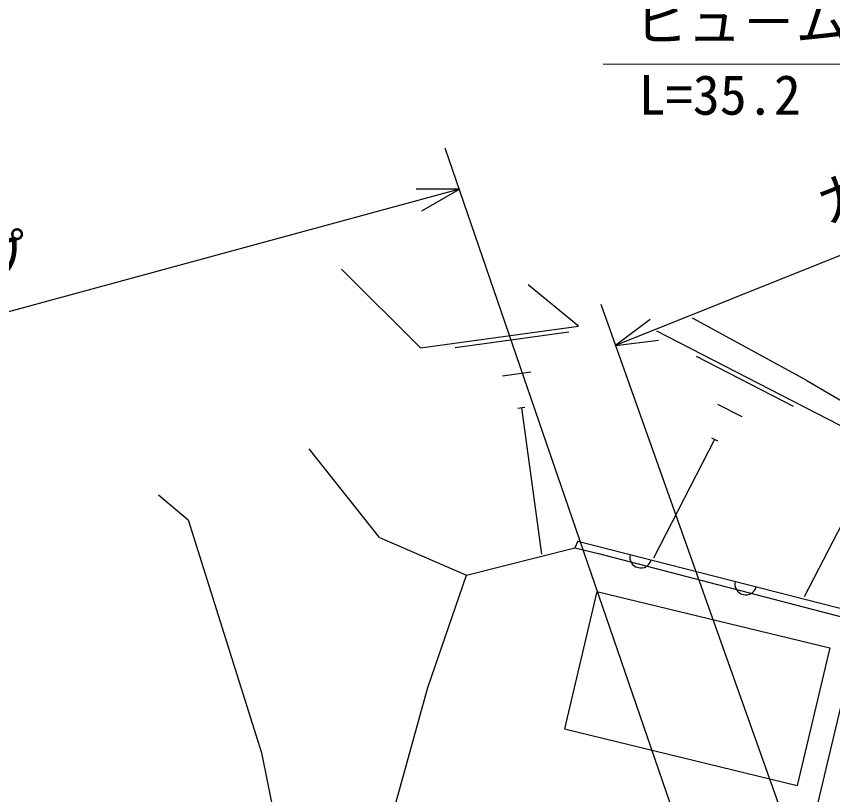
# Model space of a CAD drawing. Units: millimetres, scale not verified. Extents: x 40000 to 680000, y 20000 to 380000.
# Drawn here: x 135774 to 173428, y 283306 to 319198 of the extents above; entities that cross this region are included whole.
import ezdxf
from ezdxf.enums import TextEntityAlignment as Align

# ---------------------------------------------------------------- set-up
doc = ezdxf.new("R2010")
doc.units = ezdxf.units.MM
doc.header["$LTSCALE"] = 1000
for name, color, linetype, lineweight in [('M-BGD', 7, 'Continuous', 25), ('M-STR-HTXT', 7, 'Continuous', 13), ('M-STR-STRC', 7, 'Continuous', 25)]:
    doc.layers.add(name, color=color, linetype=linetype, lineweight=lineweight)
doc.styles.add('ＭＳ ゴシック', font='')
doc.styles.get('ＭＳ ゴシック').set_extended_font_data('MS Gothic')

msp = doc.modelspace()

# ---------------------------------------------------------------- linework, layer by layer
at = {"layer": 'M-BGD'}
for p, q in [((150768, 307541), (154422, 303905)), ((161712, 304910), (159386, 306810)), ((172234, 302402), (166957, 305272)), ((154422, 303905), (161712, 304910)), ((156022, 303924), (161256, 304645)), ((171595, 301448), (165323, 304678)), ((167128, 303523), (171599, 301221)), ((158201, 302624), (159510, 302804)), ((172234, 302402), (180855, 297336)), ((168114, 301319), (169232, 300743)), ((180582, 296803), (171595, 301448)), ((158908, 301121), (159235, 301167)), ((159072, 301144), (160000, 294400)), ((167843, 299761), (168122, 299618)), ((167982, 299690), (165160, 294209)), ((152522, 295157), (149283, 299253)), ((142332, 297128), (143706, 295973)), ((174436, 296933), (172109, 292431)), ((143706, 295973), (147089, 285239)), ((152522, 295157), (156538, 293429)), ((161667, 295002), (161535, 294682)), ((161667, 295002), (182782, 289599)), ((156538, 293429), (161535, 294682)), ((161535, 294682), (162633, 294420)), ((162633, 294420), (180745, 289714)), ((154752, 288242), (156538, 293429)), ((162550, 292681), (161052, 286343)), ((162550, 292681), (173295, 290071)), ((173295, 290071), (171797, 283733)), ((174444, 290128), (172730, 282878)), ((152860, 281406), (154752, 288242)), ((161052, 286343), (171797, 283733)), ((147089, 285239), (148145, 279944))]:
    msp.add_line(p, q, dxfattribs=at)
for centre in [(164573, 294258), (169417, 293019)]:
    msp.add_arc(centre, 500, 165.6481, 345.6481, dxfattribs=at)
at = {"layer": 'M-STR-HTXT'}
msp.add_line((162843, 316993), (181843, 316993), dxfattribs=at)
at = {"layer": 'M-STR-STRC'}
for p, q in [((197962, 317878), (163413, 304022)), ((168599, 275178), (155562, 313120)), ((156212, 311228), (103307, 296855)), ((156212, 311228), (154212, 311221)), ((154483, 310222), (156212, 311228)), ((173144, 276674), (162743, 305906)), ((165014, 305221), (163413, 304022)), ((163413, 304022), (165399, 304260))]:
    msp.add_line(p, q, dxfattribs=at)

# ---------------------------------------------------------------- texts
at = {"layer": 'M-STR-HTXT', "style": 'ＭＳ ゴシック'}
msp.add_text('ヒュ－ム管', height=1833, dxfattribs=at).set_placement((164218, 317493), align=Align.BOTTOM_LEFT)
msp.add_text('L=35.2\u3000Φ600', height=1833, dxfattribs=at).set_placement((172343, 316493), align=Align.TOP_CENTER)
at = {"layer": 'M-STR-STRC', "style": 'ＭＳ ゴシック'}
for rotation, p in [(21.854, (180315, 311878)), (15.199, (129497, 305007))]:
    msp.add_text('ガ－ドパイプ', height=1833, rotation=rotation, dxfattribs=at).set_placement(p, align=Align.BOTTOM_CENTER)

doc.saveas('drawing.dxf')
